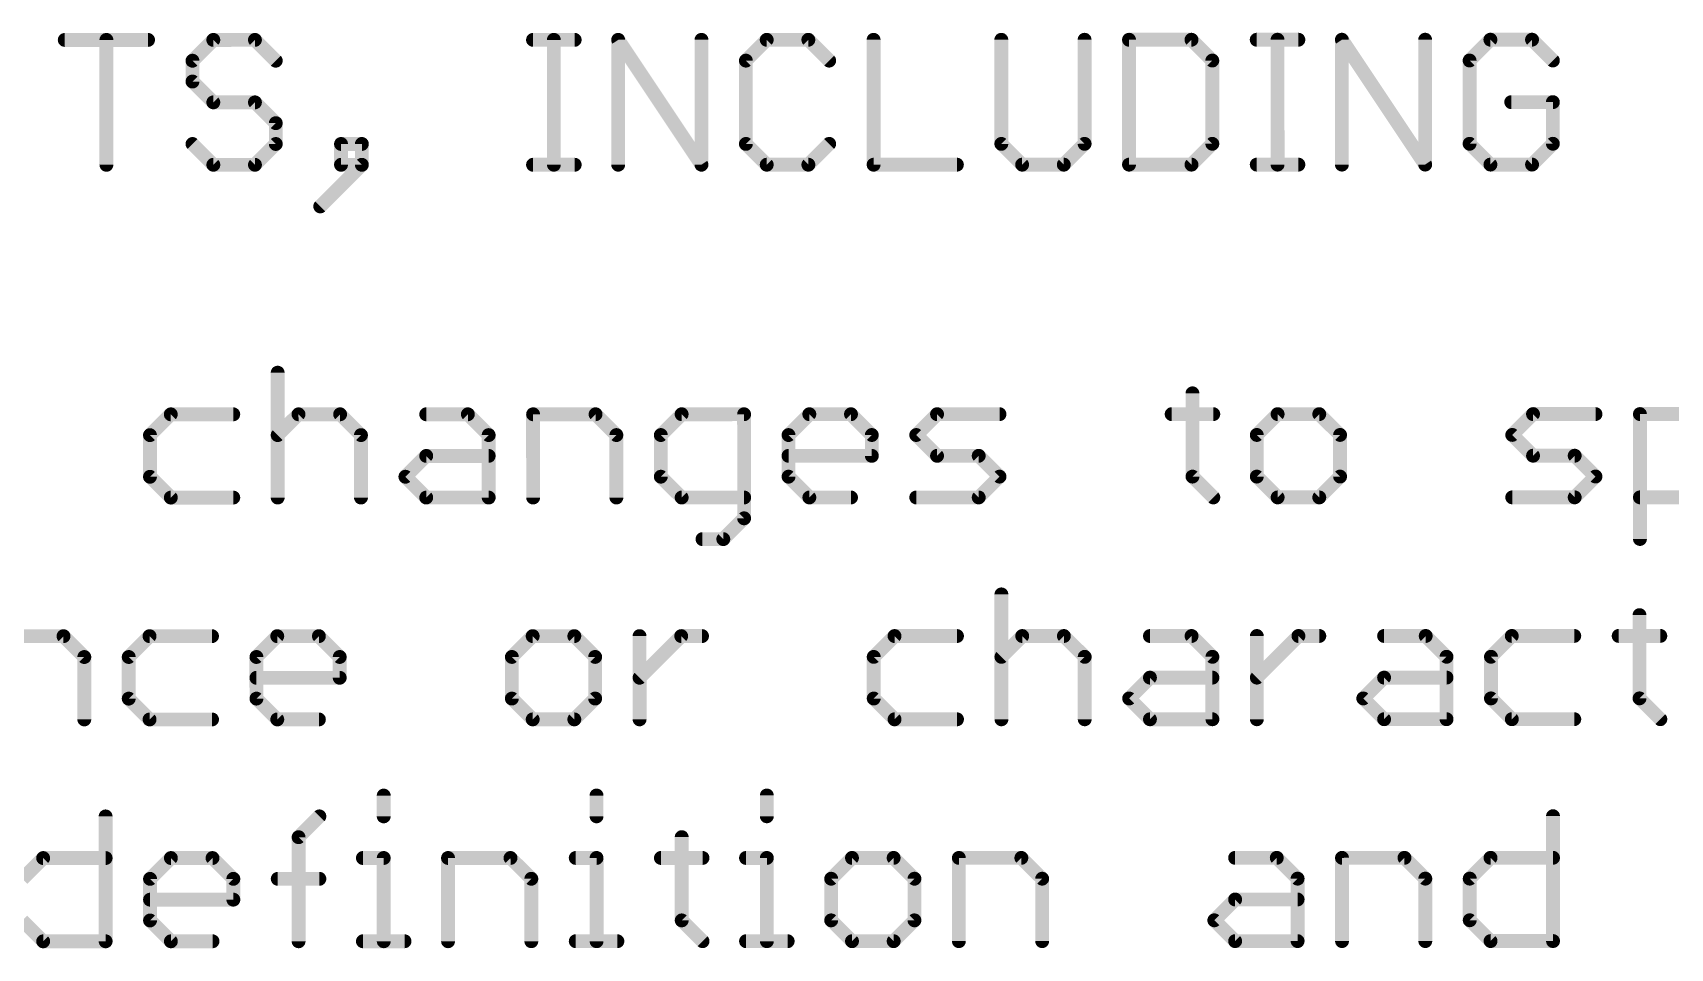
# Model space of a CAD drawing. Header units: millimetres. Extents: x -20 to 130, y -23 to 60.
# Drawn here: x -2.09 to 12.9, y -14.36 to -5.97 of the extents above; entities that cross this region are included whole.
import ezdxf

# ---------------------------------------------------------------- set-up
doc = ezdxf.new("R2010")
doc.units = ezdxf.units.MM
doc.header["$MEASUREMENT"] = 0
doc.layers.add('1', color=22, linetype='CONTINUOUS')

msp = doc.modelspace()

# ---------------------------------------------------------------- linework, layer by layer
at = {"layer": '1', "const_width": 0.127}
for points in [[(-1.80131, -6.03778), (-1.03861, -6.03764)], [(-1.41971, -7.18171), (-1.41991, -6.03771)], [(-0.44121, -6.03754), (-0.63187, -6.22827)], [(-0.05991, -6.03747), (-0.44121, -6.03754)], [(0.13083, -6.22814), (-0.05991, -6.03747)], [(2.48649, -6.03703), (2.86789, -6.03696)], [(2.67739, -7.181), (2.67719, -6.037)], [(3.26629, -7.18089), (3.26609, -6.03689)], [(3.26609, -6.03689), (4.02899, -7.18076)], [(4.02899, -7.18076), (4.02879, -6.03676)], [(4.62619, -6.03666), (4.43553, -6.22739)], [(5.00749, -6.03659), (4.62619, -6.03666)], [(5.19823, -6.22726), (5.00749, -6.03659)], [(5.60489, -6.03649), (5.60509, -7.18048)], [(6.77429, -6.03628), (6.77446, -6.98958)], [(7.53716, -6.98945), (7.53699, -6.03615)], [(8.51569, -6.03598), (7.94369, -6.03608)], [(7.94369, -6.03608), (7.94389, -7.18008)], [(8.70642, -6.22664), (8.51569, -6.03598)], [(9.11309, -6.03587), (9.49439, -6.03581)], [(9.30399, -7.17984), (9.30379, -6.03584)], [(9.89289, -7.17974), (9.89269, -6.03574)], [(9.89269, -6.03574), (10.65559, -7.1796)], [(10.65559, -7.1796), (10.65539, -6.0356)], [(11.25279, -6.0355), (11.06212, -6.22623)], [(11.63409, -6.03543), (11.25279, -6.0355)], [(11.82482, -6.2261), (11.63409, -6.03543)], [(-0.63187, -6.22827), (-0.63184, -6.41897)], [(4.43553, -6.22739), (4.43566, -6.98999)], [(8.70656, -6.98924), (8.70642, -6.22664)], [(11.06212, -6.22623), (11.06226, -6.98883)], [(-0.63184, -6.41897), (-0.44111, -6.60954)], [(-0.44111, -6.60954), (-0.05981, -6.60947)], [(-0.05981, -6.60947), (0.13092, -6.80014)], [(11.82489, -6.6074), (11.44349, -6.60747)], [(11.82496, -6.9887), (11.82489, -6.6074)], [(0.13092, -6.80014), (0.13096, -6.99074)], [(-0.44101, -7.18154), (-0.63174, -6.99087)], [(0.13096, -6.99074), (-0.05971, -7.18147)], [(0.91906, -6.9906), (0.72836, -6.99064)], [(0.72836, -6.99064), (0.72839, -7.18134)], [(0.91909, -7.1813), (0.91906, -6.9906)], [(4.43566, -6.98999), (4.62639, -7.18066)], [(5.00769, -7.18059), (5.19836, -6.98986)], [(6.77446, -6.98958), (6.96519, -7.18025)], [(7.34649, -7.18018), (7.53716, -6.98945)], [(8.51589, -7.17998), (8.70656, -6.98924)], [(11.06226, -6.98883), (11.25299, -7.1795)], [(11.63429, -7.17943), (11.82496, -6.9887)], [(-0.05971, -7.18147), (-0.44101, -7.18154)], [(0.53776, -7.56267), (0.91909, -7.1813)], [(0.72839, -7.18134), (0.91909, -7.1813)], [(2.48669, -7.18103), (2.86809, -7.18096)], [(4.62639, -7.18066), (5.00769, -7.18059)], [(5.60509, -7.18048), (6.36779, -7.18035)], [(6.96519, -7.18025), (7.34649, -7.18018)], [(7.94389, -7.18008), (8.51589, -7.17998)], [(9.11329, -7.17987), (9.49459, -7.17981)], [(11.25299, -7.1795), (11.63429, -7.17943)], [(0.14822, -9.08544), (0.14842, -10.22944)], [(8.52476, -9.27468), (8.52489, -10.03728)], [(-0.83041, -9.46701), (-1.02108, -9.65764)], [(-0.25841, -9.46691), (-0.83041, -9.46701)], [(0.14832, -9.65744), (0.33899, -9.4668)], [(0.33899, -9.4668), (0.72029, -9.46674)], [(0.72029, -9.46674), (0.91102, -9.6573)], [(1.50839, -9.4666), (1.88969, -9.46653)], [(1.88969, -9.46653), (2.08042, -9.6571)], [(2.48709, -9.46643), (3.05909, -9.46633)], [(2.48722, -10.22903), (2.48709, -9.46643)], [(3.05909, -9.46633), (3.24982, -9.6569)], [(3.84719, -9.46619), (3.65652, -9.65683)], [(4.41919, -9.46609), (3.84719, -9.46619)], [(4.41936, -10.41939), (4.41919, -9.46609)], [(4.82592, -9.65662), (5.01659, -9.46599)], [(5.01659, -9.46599), (5.39789, -9.46592)], [(5.39789, -9.46592), (5.58862, -9.65649)], [(5.99532, -9.65642), (6.18599, -9.46578)], [(6.18599, -9.46578), (6.75799, -9.46568)], [(8.33409, -9.46541), (8.71539, -9.46534)], [(9.30439, -9.46524), (9.11372, -9.65587)], [(9.68569, -9.46517), (9.30439, -9.46524)], [(9.87642, -9.65574), (9.68569, -9.46517)], [(11.45252, -9.65546), (11.64319, -9.46483)], [(11.64319, -9.46483), (12.21519, -9.46473)], [(12.62189, -9.46466), (13.19389, -9.46456)], [(12.62209, -10.60856), (12.62189, -9.46466)], [(-1.02108, -9.65764), (-1.02101, -10.03894)], [(0.91102, -9.6573), (0.91112, -10.2293)], [(2.08042, -9.6571), (2.08052, -10.2291)], [(3.24982, -9.6569), (3.24992, -10.2289)], [(3.65652, -9.65683), (3.65659, -10.03813)], [(4.82599, -10.03792), (4.82592, -9.65662)], [(5.58862, -9.65649), (5.58866, -9.84719)], [(6.18606, -9.84708), (5.99532, -9.65642)], [(9.11372, -9.65587), (9.11379, -10.03717)], [(9.87649, -10.03704), (9.87642, -9.65574)], [(11.64326, -9.84613), (11.45252, -9.65546)], [(1.31779, -10.03853), (1.50846, -9.8479)], [(1.50846, -9.8479), (2.08046, -9.8478)], [(5.58866, -9.84719), (4.82596, -9.84732)], [(6.56736, -9.84702), (6.18606, -9.84708)], [(6.75809, -10.03758), (6.56736, -9.84702)], [(12.02456, -9.84606), (11.64326, -9.84613)], [(12.21529, -10.03663), (12.02456, -9.84606)], [(-1.02101, -10.03894), (-0.83028, -10.22961)], [(1.50852, -10.2292), (1.31779, -10.03853)], [(3.65659, -10.03813), (3.84732, -10.22879)], [(5.01672, -10.22859), (4.82599, -10.03792)], [(6.56742, -10.22832), (6.75809, -10.03758)], [(8.52489, -10.03728), (8.71552, -10.22794)], [(9.11379, -10.03717), (9.30452, -10.22784)], [(9.68582, -10.22777), (9.87649, -10.03704)], [(12.02462, -10.22736), (12.21529, -10.03663)], [(-0.83028, -10.22961), (-0.25828, -10.22951)], [(2.08052, -10.2291), (1.50852, -10.2292)], [(3.84732, -10.22879), (4.41932, -10.22869)], [(5.39802, -10.22852), (5.01672, -10.22859)], [(5.99542, -10.22842), (6.56742, -10.22832)], [(9.30452, -10.22784), (9.68582, -10.22777)], [(11.45262, -10.22746), (12.02462, -10.22736)], [(13.19402, -10.22716), (12.62202, -10.22726)], [(4.22869, -10.61003), (4.41936, -10.41939)], [(4.03809, -10.61006), (4.22869, -10.61003)], [(6.77518, -11.11628), (6.77538, -12.26028)], [(12.61801, -11.30596), (12.61814, -12.06856)], [(-2.38505, -11.49928), (-1.81305, -11.49918)], [(-1.81305, -11.49918), (-1.62232, -11.68975)], [(-1.02495, -11.49904), (-1.21562, -11.68968)], [(-0.45295, -11.49894), (-1.02495, -11.49904)], [(-0.04622, -11.68947), (0.14445, -11.49884)], [(0.14445, -11.49884), (0.52575, -11.49877)], [(0.52575, -11.49877), (0.71648, -11.68934)], [(2.48324, -11.49843), (2.29258, -11.68906)], [(2.86454, -11.49836), (2.48324, -11.49843)], [(3.05528, -11.68893), (2.86454, -11.49836)], [(3.46208, -12.26086), (3.46194, -11.49826)], [(3.46201, -11.87956), (3.84334, -11.49819)], [(3.84334, -11.49819), (4.03394, -11.49816)], [(5.79654, -11.49785), (5.60588, -11.68848)], [(6.36854, -11.49775), (5.79654, -11.49785)], [(6.77528, -11.68828), (6.96594, -11.49765)], [(6.96594, -11.49765), (7.34724, -11.49758)], [(7.34724, -11.49758), (7.53798, -11.68815)], [(8.13534, -11.49744), (8.51664, -11.49738)], [(8.51664, -11.49738), (8.70738, -11.68794)], [(9.11418, -12.25987), (9.11404, -11.49727)], [(9.11411, -11.87857), (9.49534, -11.49721)], [(9.49534, -11.49721), (9.68604, -11.49717)], [(10.27924, -11.49707), (10.66054, -11.497)], [(10.66054, -11.497), (10.85128, -11.68757)], [(11.44864, -11.49687), (11.25798, -11.6875)], [(12.02064, -11.49677), (11.44864, -11.49687)], [(12.42734, -11.49669), (12.80864, -11.49663)], [(-1.62232, -11.68975), (-1.62222, -12.26175)], [(-1.21562, -11.68968), (-1.21556, -12.07098)], [(-0.04616, -12.07077), (-0.04622, -11.68947)], [(0.71648, -11.68934), (0.71651, -11.88004)], [(2.29258, -11.68906), (2.29264, -12.07036)], [(3.05534, -12.07023), (3.05528, -11.68893)], [(5.60588, -11.68848), (5.60594, -12.06978)], [(7.53798, -11.68815), (7.53808, -12.26015)], [(8.70738, -11.68794), (8.70748, -12.25994)], [(10.85128, -11.68757), (10.85138, -12.25957)], [(11.25798, -11.6875), (11.25804, -12.0688)], [(0.71651, -11.88004), (-0.04619, -11.88017)], [(7.94474, -12.06938), (8.13541, -11.87874)], [(8.13541, -11.87874), (8.70741, -11.87864)], [(10.08864, -12.069), (10.27931, -11.87837)], [(10.27931, -11.87837), (10.85131, -11.87827)], [(-1.21556, -12.07098), (-1.02482, -12.26164)], [(0.14458, -12.26144), (-0.04616, -12.07077)], [(2.29264, -12.07036), (2.48338, -12.26103)], [(2.86468, -12.26096), (3.05534, -12.07023)], [(5.60594, -12.06978), (5.79668, -12.26045)], [(8.13548, -12.26004), (7.94474, -12.06938)], [(10.27938, -12.25967), (10.08864, -12.069)], [(11.25804, -12.0688), (11.44878, -12.25947)], [(12.61814, -12.06856), (12.80878, -12.25923)], [(-1.02482, -12.26164), (-0.45282, -12.26154)], [(0.52588, -12.26137), (0.14458, -12.26144)], [(2.48338, -12.26103), (2.86468, -12.26096)], [(5.79668, -12.26045), (6.36868, -12.26035)], [(8.70748, -12.25994), (8.13548, -12.26004)], [(10.85138, -12.25957), (10.27938, -12.25967)], [(11.44878, -12.25947), (12.02078, -12.25937)], [(4.6274, -12.95806), (4.62743, -13.14866)], [(1.1192, -12.95867), (1.11923, -13.14927)], [(3.0682, -12.95833), (3.06823, -13.14893)], [(-1.42717, -13.14971), (-1.42697, -14.29371)], [(0.33967, -13.3401), (0.53033, -13.14937)], [(11.82603, -13.1474), (11.82623, -14.2914)], [(0.33983, -14.2934), (0.33967, -13.3401)], [(3.84787, -13.33949), (3.848, -14.10209)], [(-2.18977, -13.72185), (-1.9991, -13.53121)], [(-1.9991, -13.53121), (-1.4271, -13.53111)], [(-1.02037, -13.72164), (-0.8297, -13.53101)], [(-0.8297, -13.53101), (-0.4484, -13.53094)], [(-0.4484, -13.53094), (-0.25767, -13.72151)], [(0.9286, -13.5307), (1.1193, -13.53067)], [(1.1193, -13.53067), (1.11943, -14.29327)], [(1.7082, -13.53057), (2.2802, -13.53047)], [(1.70833, -14.29317), (1.7082, -13.53057)], [(2.2802, -13.53047), (2.47093, -13.72103)], [(2.8776, -13.53036), (3.0683, -13.53033)], [(3.0683, -13.53033), (3.06843, -14.29293)], [(3.6572, -13.53023), (4.0386, -13.53016)], [(4.4368, -13.53009), (4.6275, -13.53006)], [(4.6275, -13.53006), (4.62763, -14.29266)], [(5.4071, -13.52992), (5.21643, -13.72055)], [(5.7884, -13.52985), (5.4071, -13.52992)], [(5.97913, -13.72042), (5.7884, -13.52985)], [(6.3858, -13.52975), (6.9578, -13.52965)], [(6.38593, -14.29235), (6.3858, -13.52975)], [(6.9578, -13.52965), (7.14853, -13.72022)], [(8.9153, -13.52931), (9.2966, -13.52924)], [(9.2966, -13.52924), (9.48733, -13.71981)], [(9.894, -13.52914), (10.466, -13.52904)], [(9.89413, -14.29174), (9.894, -13.52914)], [(10.466, -13.52904), (10.65673, -13.7196)], [(11.06343, -13.71953), (11.2541, -13.5289)], [(11.2541, -13.5289), (11.8261, -13.5288)], [(-1.0203, -14.10294), (-1.02037, -13.72164)], [(-0.25767, -13.72151), (-0.25763, -13.91221)], [(0.14903, -13.72144), (0.53043, -13.72137)], [(2.47093, -13.72103), (2.47103, -14.29303)], [(5.21643, -13.72055), (5.2165, -14.10185)], [(5.9792, -14.10172), (5.97913, -13.72042)], [(7.14853, -13.72022), (7.14863, -14.29222)], [(9.48733, -13.71981), (9.48743, -14.29181)], [(10.65673, -13.7196), (10.65683, -14.2916)], [(11.0635, -14.10083), (11.06343, -13.71953)], [(-0.25763, -13.91221), (-1.02033, -13.91234)], [(8.7247, -14.10124), (8.91537, -13.91061)], [(8.91537, -13.91061), (9.48737, -13.91051)], [(-1.99897, -14.29381), (-2.1897, -14.10315)], [(-0.82957, -14.29361), (-1.0203, -14.10294)], [(3.848, -14.10209), (4.03873, -14.29276)], [(5.2165, -14.10185), (5.40723, -14.29252)], [(5.78853, -14.29245), (5.9792, -14.10172)], [(8.91543, -14.29191), (8.7247, -14.10124)], [(11.25423, -14.2915), (11.0635, -14.10083)], [(-1.42697, -14.29371), (-1.99897, -14.29381)], [(-0.44827, -14.29354), (-0.82957, -14.29361)], [(0.92873, -14.2933), (1.31013, -14.29323)], [(2.87773, -14.29296), (3.25913, -14.29289)], [(4.43693, -14.29269), (4.81823, -14.29262)], [(5.40723, -14.29252), (5.78853, -14.29245)], [(9.48743, -14.29181), (8.91543, -14.29191)], [(11.82623, -14.2914), (11.25423, -14.2915)]]:
    msp.add_lwpolyline(points, dxfattribs=at)
at = {"layer": '1', "const_width": 0.0635}
for points in [[(-1.80131, -6.00608, 1), (-1.8013, -6.06958)], [(-1.38821, -6.03771, 1), (-1.45171, -6.03772)], [(-1.0386, -6.06944, 1), (-1.03861, -6.00594)], [(-0.44121, -6.00584, 1), (-0.4412, -6.06934)], [(-0.4187, -6.06004, 1), (-0.46361, -6.01514)], [(-0.03741, -6.01507, 1), (-0.0823, -6.05998)], [(-0.0599, -6.06927, 1), (-0.05991, -6.00577)], [(2.48649, -6.00533, 1), (2.4865, -6.06883)], [(2.70899, -6.03699, 1), (2.64549, -6.037)], [(2.8679, -6.06876, 1), (2.86789, -6.00526)], [(3.29259, -6.01929, 1), (3.23969, -6.0545)], [(3.29789, -6.03689, 1), (3.23439, -6.0369)], [(4.06049, -6.03675, 1), (3.99699, -6.03677)], [(4.62619, -6.00496, 1), (4.6262, -6.06846)], [(4.6486, -6.05915, 1), (4.60369, -6.01426)], [(5.02999, -6.01419, 1), (4.9851, -6.05909)], [(5.0075, -6.06839, 1), (5.00749, -6.00489)], [(5.63669, -6.03648, 1), (5.57319, -6.03649)], [(6.80609, -6.03628, 1), (6.74259, -6.03629)], [(7.56869, -6.03614, 1), (7.50519, -6.03615)], [(7.94369, -6.00438, 1), (7.9437, -6.06788)], [(7.97549, -6.03607, 1), (7.91199, -6.03608)], [(8.53819, -6.01357, 1), (8.4933, -6.05848)], [(8.5157, -6.06778, 1), (8.51569, -6.00428)], [(9.11309, -6.00417, 1), (9.1131, -6.06767)], [(9.33549, -6.03583, 1), (9.27199, -6.03584)], [(9.4944, -6.06761, 1), (9.49439, -6.00411)], [(9.91909, -6.01813, 1), (9.86629, -6.05334)], [(9.92449, -6.03573, 1), (9.86099, -6.03574)], [(10.68709, -6.0356, 1), (10.62359, -6.03561)], [(11.25279, -6.0038, 1), (11.2528, -6.0673)], [(11.2752, -6.058, 1), (11.23029, -6.0131)], [(11.65659, -6.01303, 1), (11.6116, -6.05794)], [(11.6341, -6.06723, 1), (11.63409, -6.00373)], [(-0.60007, -6.22827, 1), (-0.66357, -6.22828)], [(-0.65428, -6.20578, 1), (-0.60937, -6.25067)], [(0.10833, -6.25054, 1), (0.15322, -6.20564)], [(4.46733, -6.22738, 1), (4.40383, -6.22739)], [(4.41312, -6.20489, 1), (4.45803, -6.24979)], [(5.17573, -6.24966, 1), (5.22062, -6.20475)], [(8.73812, -6.22664, 1), (8.67462, -6.22665)], [(8.68393, -6.24905, 1), (8.72882, -6.20414)], [(11.09392, -6.22623, 1), (11.03042, -6.22624)], [(11.03972, -6.20374, 1), (11.08463, -6.24863)], [(11.80233, -6.2485, 1), (11.84722, -6.2036)], [(-0.60935, -6.39647, 1), (-0.65424, -6.44138)], [(-0.66354, -6.41898, 1), (-0.60004, -6.41897)], [(-0.44111, -6.57784, 1), (-0.4411, -6.64134)], [(-0.4635, -6.63204, 1), (-0.41861, -6.58714)], [(-0.03731, -6.58707, 1), (-0.0822, -6.63198)], [(-0.0598, -6.64127, 1), (-0.05981, -6.57777)], [(11.44349, -6.57577, 1), (11.4435, -6.63927)], [(11.85659, -6.60739, 1), (11.79309, -6.6074)], [(11.8249, -6.6392, 1), (11.82489, -6.5757)], [(0.16262, -6.80013, 1), (0.09912, -6.80015)], [(0.10843, -6.82254, 1), (0.15332, -6.77764)], [(-0.60925, -6.96847, 1), (-0.65414, -7.01338)], [(0.09916, -6.99075, 1), (0.16266, -6.99073)], [(0.15336, -7.01324, 1), (0.10845, -6.96834)], [(0.72835, -6.95894, 1), (0.72836, -7.02244)], [(0.76016, -6.99063, 1), (0.69666, -6.99064)], [(0.95076, -6.9906, 1), (0.88726, -6.99061)], [(0.91906, -7.0224, 1), (0.91905, -6.9589)], [(4.45815, -6.96759, 1), (4.41326, -7.01249)], [(4.40396, -6.98999, 1), (4.46746, -6.98998)], [(5.22076, -7.01235, 1), (5.17585, -6.96746)], [(6.79695, -6.96718, 1), (6.75206, -7.01208)], [(6.74276, -6.98959, 1), (6.80626, -6.98958)], [(7.50536, -6.98945, 1), (7.56886, -6.98944)], [(7.55956, -7.01194, 1), (7.51465, -6.96705)], [(8.67476, -6.98925, 1), (8.73826, -6.98924)], [(8.72896, -7.01174, 1), (8.68405, -6.96685)], [(11.08475, -6.96643, 1), (11.03986, -7.01134)], [(11.03056, -6.98884, 1), (11.09406, -6.98883)], [(11.79316, -6.9887, 1), (11.85666, -6.98869)], [(11.84736, -7.0112, 1), (11.80245, -6.9663)], [(-1.45151, -7.18172, 1), (-1.38801, -7.18171)], [(-0.44101, -7.14984, 1), (-0.441, -7.21334)], [(-0.4634, -7.20404, 1), (-0.41851, -7.15904)], [(-0.08211, -7.15898, 1), (-0.0372, -7.20397)], [(-0.0597, -7.21327, 1), (-0.05971, -7.14977)], [(0.72839, -7.14964, 1), (0.7284, -7.21314)], [(0.69669, -7.18134, 1), (0.76019, -7.18133)], [(0.88729, -7.18131, 1), (0.95079, -7.1813)], [(0.9415, -7.2038, 1), (0.89659, -7.15881)], [(0.9191, -7.2131, 1), (0.91909, -7.1496)], [(2.48669, -7.14933, 1), (2.4867, -7.21283)], [(2.64569, -7.181, 1), (2.70919, -7.18099)], [(2.8681, -7.21276, 1), (2.86809, -7.14926)], [(3.23459, -7.1809, 1), (3.29809, -7.18089)], [(3.99719, -7.18077, 1), (4.06069, -7.18075)], [(4.00259, -7.19836, 1), (4.05539, -7.16316)], [(4.62639, -7.14896, 1), (4.6264, -7.21246)], [(4.6039, -7.20316, 1), (4.64879, -7.15815)], [(4.98529, -7.15809, 1), (5.0302, -7.20309)], [(5.0077, -7.21239, 1), (5.00769, -7.14889)], [(5.60509, -7.14878, 1), (5.6051, -7.21228)], [(5.57339, -7.18049, 1), (5.63689, -7.18048)], [(6.3678, -7.21215, 1), (6.36779, -7.14865)], [(6.96519, -7.14855, 1), (6.9652, -7.21205)], [(6.9427, -7.20275, 1), (6.98759, -7.15774)], [(7.32409, -7.15768, 1), (7.369, -7.20268)], [(7.3465, -7.21198, 1), (7.34649, -7.14848)], [(7.94389, -7.14838, 1), (7.9439, -7.21188)], [(7.91219, -7.18008, 1), (7.97569, -7.18007)], [(8.49349, -7.15748, 1), (8.5384, -7.20247)], [(8.5159, -7.21178, 1), (8.51589, -7.14828)], [(9.11329, -7.14817, 1), (9.1133, -7.21167)], [(9.27219, -7.17984, 1), (9.33569, -7.17983)], [(9.4946, -7.21161, 1), (9.49459, -7.14811)], [(9.86119, -7.17974, 1), (9.92469, -7.17973)], [(10.62379, -7.17961, 1), (10.68729, -7.1796)], [(10.62909, -7.19721, 1), (10.68199, -7.162)], [(11.25299, -7.1478, 1), (11.253, -7.2113)], [(11.2305, -7.202, 1), (11.27539, -7.157)], [(11.61179, -7.15694, 1), (11.6568, -7.20193)], [(11.6343, -7.21123, 1), (11.63429, -7.14773)], [(0.51535, -7.54027, 1), (0.56026, -7.58517)], [(0.18002, -9.08543, 1), (0.11652, -9.08544)], [(8.55646, -9.27467, 1), (8.49296, -9.27468)], [(-0.83042, -9.43521, 1), (-0.8304, -9.49871)], [(-0.80791, -9.4894, 1), (-0.85281, -9.44451)], [(-0.2584, -9.49861, 1), (-0.25842, -9.43511)], [(0.33898, -9.435, 1), (0.339, -9.4985)], [(0.36149, -9.4892, 1), (0.31659, -9.44431)], [(0.74279, -9.44423, 1), (0.69789, -9.48914)], [(0.7203, -9.49844, 1), (0.72028, -9.43494)], [(1.50838, -9.4348, 1), (1.5084, -9.4983)], [(1.91219, -9.44403, 1), (1.86729, -9.48894)], [(1.8897, -9.49823, 1), (1.88968, -9.43473)], [(2.48708, -9.43463, 1), (2.4871, -9.49813)], [(2.51889, -9.46642, 1), (2.45539, -9.46643)], [(3.08159, -9.44383, 1), (3.03669, -9.48873)], [(3.0591, -9.49803, 1), (3.05908, -9.43453)], [(3.84718, -9.43439, 1), (3.8472, -9.49789)], [(3.86959, -9.48859, 1), (3.82469, -9.4437)], [(4.45089, -9.46609, 1), (4.38739, -9.4661)], [(4.4192, -9.49779, 1), (4.41918, -9.43429)], [(5.01658, -9.43419, 1), (5.0166, -9.49769)], [(5.03899, -9.48838, 1), (4.99409, -9.44349)], [(5.42039, -9.44342, 1), (5.37549, -9.48833)], [(5.3979, -9.49762, 1), (5.39788, -9.43412)], [(6.18598, -9.43398, 1), (6.186, -9.49748)], [(6.20839, -9.48818, 1), (6.16349, -9.44329)], [(6.758, -9.49738, 1), (6.75798, -9.43388)], [(8.33408, -9.43361, 1), (8.3341, -9.49711)], [(8.7154, -9.49704, 1), (8.71538, -9.43354)], [(9.30438, -9.43344, 1), (9.3044, -9.49694)], [(9.32679, -9.48764, 1), (9.28189, -9.44274)], [(9.70819, -9.44267, 1), (9.66329, -9.48758)], [(9.6857, -9.49687, 1), (9.68568, -9.43337)], [(11.64318, -9.43303, 1), (11.6432, -9.49653)], [(11.66559, -9.48723, 1), (11.62069, -9.44234)], [(12.2152, -9.49643, 1), (12.21518, -9.43293)], [(12.62188, -9.43286, 1), (12.6219, -9.49636)], [(12.65369, -9.46465, 1), (12.59019, -9.46467)], [(-0.98928, -9.65764, 1), (-1.05278, -9.65765)], [(0.94272, -9.6573, 1), (0.87922, -9.65731)], [(2.11212, -9.65709, 1), (2.04862, -9.65711)], [(3.28152, -9.65689, 1), (3.21802, -9.6569)], [(3.68832, -9.65682, 1), (3.62482, -9.65683)], [(4.85772, -9.65662, 1), (4.79422, -9.65663)], [(5.62032, -9.65648, 1), (5.55682, -9.65649)], [(6.01782, -9.63401, 1), (5.97293, -9.67892)], [(9.14552, -9.65587, 1), (9.08202, -9.65588)], [(9.90812, -9.65573, 1), (9.84462, -9.65575)], [(11.47502, -9.63306, 1), (11.43013, -9.67797)], [(-1.04348, -9.63525, 1), (-0.99857, -9.68014)], [(0.12592, -9.63504, 1), (0.17083, -9.67993)], [(0.88853, -9.67981, 1), (0.93342, -9.6349)], [(2.05793, -9.6796, 1), (2.10282, -9.6347)], [(3.22733, -9.6794, 1), (3.27222, -9.63449)], [(3.63412, -9.63443, 1), (3.67903, -9.67932)], [(4.80352, -9.63422, 1), (4.84843, -9.67912)], [(5.56613, -9.67899, 1), (5.61102, -9.63408)], [(5.97292, -9.63402, 1), (6.01783, -9.67891)], [(9.09132, -9.63348, 1), (9.13623, -9.67837)], [(9.85393, -9.67824, 1), (9.89882, -9.63334)], [(11.43012, -9.63307, 1), (11.47503, -9.67796)], [(1.50845, -9.8161, 1), (1.50846, -9.8796)], [(1.53096, -9.8703, 1), (1.48605, -9.8254)], [(2.08046, -9.8795, 1), (2.08045, -9.816)], [(4.82595, -9.81552, 1), (4.82596, -9.87902)], [(5.55686, -9.84719, 1), (5.62036, -9.84718)], [(5.58866, -9.87889, 1), (5.58865, -9.81539)], [(6.18605, -9.81528, 1), (6.18606, -9.87878)], [(6.16356, -9.86949, 1), (6.20845, -9.82458)], [(6.58985, -9.82451, 1), (6.54496, -9.86942)], [(6.56736, -9.87872, 1), (6.56735, -9.81522)], [(11.64325, -9.81433, 1), (11.64326, -9.87783)], [(11.62076, -9.86854, 1), (11.66565, -9.82363)], [(12.04705, -9.82356, 1), (12.00206, -9.86847)], [(12.02456, -9.87776, 1), (12.02455, -9.81426)], [(-0.99851, -10.01654, 1), (-1.04341, -10.06145)], [(-1.05271, -10.03895, 1), (-0.98921, -10.03894)], [(1.34029, -10.01613, 1), (1.29539, -10.06104)], [(1.29539, -10.01614, 1), (1.34029, -10.06103)], [(3.67909, -10.01572, 1), (3.63419, -10.06063)], [(3.62489, -10.03813, 1), (3.68839, -10.03812)], [(4.84849, -10.01552, 1), (4.80359, -10.06042)], [(4.79429, -10.03793, 1), (4.85779, -10.03792)], [(6.78049, -10.06008, 1), (6.73559, -10.01519)], [(6.73559, -10.06009, 1), (6.78049, -10.01518)], [(8.54729, -10.01487, 1), (8.50239, -10.05978)], [(8.49309, -10.03728, 1), (8.55659, -10.03727)], [(9.13629, -10.01477, 1), (9.09139, -10.05968)], [(9.08209, -10.03718, 1), (9.14559, -10.03717)], [(9.84469, -10.03705, 1), (9.90819, -10.03703)], [(9.89889, -10.05954, 1), (9.85399, -10.01464)], [(12.23769, -10.05913, 1), (12.19279, -10.01424)], [(12.19279, -10.05914, 1), (12.23769, -10.01423)], [(-0.83028, -10.19791, 1), (-0.83027, -10.26141)], [(-0.85267, -10.25211, 1), (-0.80778, -10.2071)], [(-0.25827, -10.26131, 1), (-0.25828, -10.19781)], [(1.50852, -10.1975, 1), (1.50853, -10.261)], [(1.48613, -10.2517, 1), (1.53102, -10.2067)], [(2.08053, -10.2609, 1), (2.08052, -10.1974)], [(3.84732, -10.19709, 1), (3.84733, -10.26059)], [(3.82483, -10.2513, 1), (3.86972, -10.20629)], [(4.41933, -10.26049, 1), (4.41932, -10.19699)], [(5.01672, -10.19689, 1), (5.01673, -10.26039)], [(4.99423, -10.25109, 1), (5.03912, -10.20608)], [(5.39803, -10.26032, 1), (5.39802, -10.19682)], [(5.99542, -10.19672, 1), (5.99543, -10.26022)], [(6.54502, -10.20582, 1), (6.58993, -10.25081)], [(6.56743, -10.26012, 1), (6.56742, -10.19662)], [(8.69313, -10.25045, 1), (8.73802, -10.20544)], [(9.30452, -10.19614, 1), (9.30453, -10.25964)], [(9.28203, -10.25034, 1), (9.32692, -10.20534)], [(9.66342, -10.20528, 1), (9.70833, -10.25027)], [(9.68583, -10.25957, 1), (9.68582, -10.19607)], [(11.45262, -10.19576, 1), (11.45263, -10.25926)], [(12.00212, -10.20487, 1), (12.04713, -10.24986)], [(12.02463, -10.25916, 1), (12.02462, -10.19566)], [(12.62202, -10.19556, 1), (12.62203, -10.25906)], [(0.11672, -10.22944, 1), (0.18022, -10.22943)], [(0.87932, -10.22931, 1), (0.94282, -10.2293)], [(2.04872, -10.22911, 1), (2.11222, -10.22909)], [(2.45552, -10.22903, 1), (2.51902, -10.22902)], [(3.21812, -10.2289, 1), (3.28162, -10.22889)], [(4.38756, -10.4194, 1), (4.45106, -10.41939)], [(4.44176, -10.44179, 1), (4.39685, -10.3969)], [(4.03808, -10.57836, 1), (4.0381, -10.64186)], [(4.20629, -10.58763, 1), (4.25119, -10.63252)], [(4.2287, -10.64183, 1), (4.22868, -10.57833)], [(12.59039, -10.60857, 1), (12.65389, -10.60855)], [(6.80698, -11.11628, 1), (6.74348, -11.11629)], [(12.64971, -11.30596, 1), (12.58621, -11.30597)], [(-1.79056, -11.47668, 1), (-1.83545, -11.52158)], [(-1.81305, -11.53088, 1), (-1.81306, -11.46738)], [(-1.02496, -11.46724, 1), (-1.02495, -11.53074)], [(-1.00245, -11.52144, 1), (-1.04736, -11.47655)], [(-0.45295, -11.53064, 1), (-0.45296, -11.46714)], [(0.14444, -11.46704, 1), (0.14445, -11.53054)], [(0.16695, -11.52123, 1), (0.12204, -11.47634)], [(0.54824, -11.47627, 1), (0.50335, -11.52118)], [(0.52575, -11.53047, 1), (0.52574, -11.46697)], [(2.48324, -11.46663, 1), (2.48325, -11.53013)], [(2.50575, -11.52083, 1), (2.46074, -11.47593)], [(2.88704, -11.47586, 1), (2.84215, -11.52077)], [(2.86455, -11.53006, 1), (2.86454, -11.46656)], [(3.49374, -11.49825, 1), (3.43024, -11.49826)], [(3.84334, -11.46639, 1), (3.84335, -11.52989)], [(3.86575, -11.52059, 1), (3.82084, -11.4757)], [(4.03395, -11.52986, 1), (4.03394, -11.46636)], [(5.79654, -11.46605, 1), (5.79655, -11.52955)], [(5.81895, -11.52025, 1), (5.77404, -11.47536)], [(6.36855, -11.52945, 1), (6.36854, -11.46595)], [(6.96594, -11.46585, 1), (6.96595, -11.52935)], [(6.98835, -11.52004, 1), (6.94344, -11.47515)], [(7.36974, -11.47508, 1), (7.32485, -11.51998)], [(7.34725, -11.52928, 1), (7.34724, -11.46578)], [(8.13534, -11.46564, 1), (8.13535, -11.52914)], [(8.53914, -11.47487, 1), (8.49425, -11.51978)], [(8.51665, -11.52908, 1), (8.51664, -11.46558)], [(9.14584, -11.49727, 1), (9.08234, -11.49728)], [(9.49534, -11.46541, 1), (9.49535, -11.52891)], [(9.51785, -11.5196, 1), (9.47294, -11.47471)], [(9.68605, -11.52887, 1), (9.68604, -11.46537)], [(10.27924, -11.46527, 1), (10.27925, -11.52877)], [(10.68304, -11.4745, 1), (10.63815, -11.51941)], [(10.66055, -11.5287, 1), (10.66054, -11.4652)], [(11.44864, -11.46507, 1), (11.44865, -11.52857)], [(11.47105, -11.51926, 1), (11.42614, -11.47437)], [(12.02065, -11.52847, 1), (12.02064, -11.46497)], [(12.42734, -11.46489, 1), (12.42735, -11.52839)], [(12.80865, -11.52833, 1), (12.80864, -11.46483)], [(-1.59062, -11.68974, 1), (-1.65402, -11.68975)], [(-1.64482, -11.71225, 1), (-1.59983, -11.66734)], [(-1.18382, -11.68967, 1), (-1.24732, -11.68968)], [(-1.23803, -11.66728, 1), (-1.19312, -11.71217)], [(-0.01442, -11.68947, 1), (-0.07792, -11.68948)], [(-0.06863, -11.66708, 1), (-0.02372, -11.71197)], [(0.74818, -11.68933, 1), (0.68468, -11.68934)], [(0.69398, -11.71184, 1), (0.73887, -11.66693)], [(2.32438, -11.68906, 1), (2.26088, -11.68907)], [(2.27017, -11.66667, 1), (2.31508, -11.71156)], [(3.08698, -11.68892, 1), (3.02348, -11.68894)], [(3.03278, -11.71143, 1), (3.07767, -11.66653)], [(5.63768, -11.68848, 1), (5.57418, -11.68849)], [(5.58347, -11.66609, 1), (5.62838, -11.71098)], [(6.75287, -11.66588, 1), (6.79778, -11.71078)], [(7.56968, -11.68814, 1), (7.50618, -11.68815)], [(7.51548, -11.71065, 1), (7.56037, -11.66574)], [(8.73908, -11.68794, 1), (8.67558, -11.68795)], [(8.68488, -11.71045, 1), (8.72977, -11.66554)], [(10.88298, -11.68756, 1), (10.81948, -11.68757)], [(10.82878, -11.71007, 1), (10.87367, -11.66517)], [(11.28978, -11.68749, 1), (11.22628, -11.6875)], [(11.23557, -11.6651, 1), (11.28048, -11.70999)], [(-0.04619, -11.84837, 1), (-0.04618, -11.91187)], [(0.71652, -11.91174, 1), (0.71651, -11.84824)], [(3.43961, -11.85706, 1), (3.48452, -11.90196)], [(8.13541, -11.84694, 1), (8.13542, -11.91044)], [(8.15782, -11.90114, 1), (8.11291, -11.85625)], [(8.70742, -11.91034, 1), (8.70741, -11.84684)], [(9.09171, -11.85608, 1), (9.13662, -11.90097)], [(10.27931, -11.84657, 1), (10.27932, -11.91007)], [(10.30172, -11.90077, 1), (10.25681, -11.85587)], [(10.85132, -11.90997, 1), (10.85131, -11.84647)], [(0.68471, -11.88004, 1), (0.74821, -11.88003)], [(-1.24726, -12.07098, 1), (-1.18376, -12.07097)], [(-1.19306, -12.04857, 1), (-1.23795, -12.09348)], [(-0.07786, -12.07078, 1), (-0.01436, -12.07077)], [(-0.02366, -12.04837, 1), (-0.06855, -12.09328)], [(2.26094, -12.07037, 1), (2.32444, -12.07036)], [(2.31514, -12.04796, 1), (2.27025, -12.09287)], [(3.02354, -12.07024, 1), (3.08704, -12.07022)], [(3.07775, -12.09273, 1), (3.03284, -12.04783)], [(5.57424, -12.06979, 1), (5.63774, -12.06978)], [(5.62844, -12.04738, 1), (5.58355, -12.09229)], [(7.96724, -12.04697, 1), (7.92235, -12.09188)], [(7.92234, -12.04698, 1), (7.96725, -12.09187)], [(10.11114, -12.0466, 1), (10.06625, -12.09151)], [(10.06624, -12.04661, 1), (10.11115, -12.0915)], [(11.22634, -12.0688, 1), (11.28984, -12.06879)], [(11.28054, -12.04639, 1), (11.23565, -12.0913)], [(12.58634, -12.06857, 1), (12.64984, -12.06856)], [(12.64054, -12.04616, 1), (12.59565, -12.09106)], [(-1.65392, -12.26175, 1), (-1.59052, -12.26174)], [(-1.02483, -12.22994, 1), (-1.02482, -12.29344)], [(-1.04722, -12.28415, 1), (-1.00233, -12.23914)], [(-0.45282, -12.29334, 1), (-0.45283, -12.22984)], [(0.14457, -12.22974, 1), (0.14458, -12.29324)], [(0.12218, -12.28394, 1), (0.16707, -12.23893)], [(0.52588, -12.29317, 1), (0.52587, -12.22967)], [(2.48337, -12.22933, 1), (2.48338, -12.29283)], [(2.46088, -12.28353, 1), (2.50587, -12.23853)], [(2.84227, -12.23847, 1), (2.88718, -12.28346)], [(2.86468, -12.29276, 1), (2.86467, -12.22926)], [(3.43038, -12.26086, 1), (3.49388, -12.26085)], [(5.79667, -12.22875, 1), (5.79668, -12.29225)], [(5.77418, -12.28296, 1), (5.81907, -12.23795)], [(6.36868, -12.29215, 1), (6.36867, -12.22865)], [(6.74368, -12.26029, 1), (6.80718, -12.26028)], [(7.50628, -12.26015, 1), (7.56978, -12.26014)], [(8.13547, -12.22834, 1), (8.13548, -12.29184)], [(8.11298, -12.28255, 1), (8.15787, -12.23754)], [(8.67568, -12.25995, 1), (8.73918, -12.25994)], [(8.70748, -12.29174, 1), (8.70747, -12.22824)], [(9.08248, -12.25988, 1), (9.14598, -12.25987)], [(10.27937, -12.22797, 1), (10.27938, -12.29147)], [(10.25688, -12.28217, 1), (10.30177, -12.23717)], [(10.81958, -12.25957, 1), (10.88308, -12.25956)], [(10.85138, -12.29137, 1), (10.85137, -12.22787)], [(11.44877, -12.22777, 1), (11.44878, -12.29127)], [(11.42628, -12.28197, 1), (11.47117, -12.23696)], [(12.02078, -12.29117, 1), (12.02077, -12.22767)], [(12.78638, -12.28173, 1), (12.83127, -12.23672)], [(4.6591, -12.95805, 1), (4.5956, -12.95806)], [(1.151, -12.95866, 1), (1.0875, -12.95867)], [(3.0999, -12.95832, 1), (3.0364, -12.95833)], [(-1.39547, -13.14971, 1), (-1.45897, -13.14972)], [(0.55274, -13.17187, 1), (0.50783, -13.12697)], [(1.08753, -13.14927, 1), (1.15103, -13.14926)], [(3.03643, -13.14893, 1), (3.09993, -13.14892)], [(4.59563, -13.14866, 1), (4.65913, -13.14865)], [(11.85773, -13.14739, 1), (11.79423, -13.1474)], [(0.37147, -13.3401, 1), (0.30797, -13.34011)], [(0.31726, -13.31761, 1), (0.36217, -13.3625)], [(3.87957, -13.33949, 1), (3.81607, -13.3395)], [(-1.99911, -13.49941, 1), (-1.99909, -13.56291)], [(-1.9766, -13.55361, 1), (-2.0215, -13.50872)], [(-1.42709, -13.56281, 1), (-1.42711, -13.49931)], [(-0.82971, -13.49921, 1), (-0.82969, -13.56271)], [(-0.8072, -13.5534, 1), (-0.8521, -13.50851)], [(-0.4259, -13.50844, 1), (-0.4708, -13.55335)], [(-0.44839, -13.56264, 1), (-0.44841, -13.49914)], [(0.92859, -13.4989, 1), (0.92861, -13.5624)], [(1.1511, -13.53066, 1), (1.0876, -13.53067)], [(1.11931, -13.56237, 1), (1.11929, -13.49887)], [(1.70819, -13.49877, 1), (1.70821, -13.56227)], [(1.74, -13.53056, 1), (1.6765, -13.53057)], [(2.3027, -13.50796, 1), (2.2578, -13.55287)], [(2.28021, -13.56217, 1), (2.28019, -13.49867)], [(2.87759, -13.49856, 1), (2.87761, -13.56206)], [(3.1, -13.53032, 1), (3.0365, -13.53033)], [(3.06831, -13.56203, 1), (3.06829, -13.49853)], [(3.65719, -13.49843, 1), (3.65721, -13.56193)], [(4.03861, -13.56186, 1), (4.03859, -13.49836)], [(4.43679, -13.49829, 1), (4.43681, -13.56179)], [(4.6592, -13.53005, 1), (4.5957, -13.53006)], [(4.62751, -13.56176, 1), (4.62749, -13.49826)], [(5.40709, -13.49812, 1), (5.40711, -13.56162)], [(5.4295, -13.55232, 1), (5.3846, -13.50742)], [(5.8109, -13.50735, 1), (5.766, -13.55226)], [(5.78841, -13.56155, 1), (5.78839, -13.49805)], [(6.38579, -13.49795, 1), (6.38581, -13.56145)], [(6.4176, -13.52974, 1), (6.3541, -13.52975)], [(6.9803, -13.50715, 1), (6.9354, -13.55205)], [(6.95781, -13.56135, 1), (6.95779, -13.49785)], [(8.91529, -13.49751, 1), (8.91531, -13.56101)], [(9.3191, -13.50674, 1), (9.2741, -13.55164)], [(9.29661, -13.56094, 1), (9.29659, -13.49744)], [(9.89399, -13.49734, 1), (9.89401, -13.56084)], [(9.9258, -13.52913, 1), (9.8623, -13.52914)], [(10.4884, -13.50653, 1), (10.4435, -13.55144)], [(10.46601, -13.56074, 1), (10.46599, -13.49724)], [(11.25409, -13.4971, 1), (11.25411, -13.5606)], [(11.2765, -13.5513, 1), (11.2316, -13.5064)], [(11.82611, -13.5605, 1), (11.82609, -13.497)], [(-0.98857, -13.72164, 1), (-1.05207, -13.72165)], [(-1.04277, -13.69925, 1), (-0.99786, -13.74414)], [(-0.22597, -13.7215, 1), (-0.28947, -13.72151)], [(-0.28016, -13.74401, 1), (-0.23527, -13.6991)], [(0.14903, -13.68974, 1), (0.14904, -13.75324)], [(0.53044, -13.75317, 1), (0.53043, -13.68967)], [(2.50263, -13.72103, 1), (2.43913, -13.72104)], [(2.44844, -13.74354, 1), (2.49333, -13.69863)], [(5.24823, -13.72055, 1), (5.18473, -13.72056)], [(5.19403, -13.69816, 1), (5.23894, -13.74305)], [(6.01083, -13.72041, 1), (5.94733, -13.72043)], [(5.95664, -13.74292, 1), (6.00153, -13.69802)], [(7.18023, -13.72021, 1), (7.11673, -13.72022)], [(7.12604, -13.74272, 1), (7.17093, -13.69781)], [(9.51903, -13.7198, 1), (9.45553, -13.71981)], [(9.46484, -13.74231, 1), (9.50973, -13.6974)], [(10.68843, -13.7196, 1), (10.62493, -13.71961)], [(10.63424, -13.74211, 1), (10.67913, -13.6972)], [(11.09523, -13.71953, 1), (11.03173, -13.71954)], [(11.04103, -13.69714, 1), (11.08594, -13.74203)], [(-1.02034, -13.88054, 1), (-1.02033, -13.94404)], [(-0.28943, -13.91221, 1), (-0.22593, -13.9122)], [(-0.25763, -13.94391, 1), (-0.25764, -13.88041)], [(8.91536, -13.87881, 1), (8.91537, -13.94231)], [(8.93777, -13.933, 1), (8.89286, -13.88811)], [(9.48737, -13.94221, 1), (9.48736, -13.87871)], [(-0.9978, -14.08054, 1), (-1.0427, -14.12545)], [(-1.052, -14.10295, 1), (-0.9885, -14.10294)], [(3.8704, -14.07969, 1), (3.8255, -14.1246)], [(3.8162, -14.1021, 1), (3.8797, -14.10209)], [(5.239, -14.07945, 1), (5.1941, -14.12436)], [(5.1848, -14.10186, 1), (5.2483, -14.10185)], [(5.9474, -14.10173, 1), (6.0109, -14.10171)], [(6.0016, -14.12422, 1), (5.9567, -14.07932)], [(8.7472, -14.07884, 1), (8.7023, -14.12374)], [(8.7023, -14.07884, 1), (8.7472, -14.12374)], [(11.086, -14.07843, 1), (11.0411, -14.12334)], [(11.0318, -14.10084, 1), (11.0953, -14.10083)], [(-1.99897, -14.26211, 1), (-1.99896, -14.32561)], [(-2.02136, -14.31632, 1), (-1.97647, -14.27131)], [(-1.42696, -14.32551, 1), (-1.42697, -14.26201)], [(-0.82957, -14.26191, 1), (-0.82956, -14.32541)], [(-0.85196, -14.31611, 1), (-0.80707, -14.2711)], [(-0.44826, -14.32534, 1), (-0.44827, -14.26184)], [(0.92873, -14.2616, 1), (0.92874, -14.3251)], [(1.31014, -14.32503, 1), (1.31013, -14.26153)], [(2.87773, -14.26126, 1), (2.87774, -14.32476)], [(3.25914, -14.32469, 1), (3.25913, -14.26119)], [(4.01624, -14.31526, 1), (4.06113, -14.27025)], [(4.43693, -14.26099, 1), (4.43694, -14.32449)], [(4.81824, -14.32442, 1), (4.81823, -14.26092)], [(5.40723, -14.26082, 1), (5.40724, -14.32432)], [(5.38474, -14.31502, 1), (5.42963, -14.27002)], [(5.76613, -14.26996, 1), (5.81104, -14.31495)], [(5.78854, -14.32425, 1), (5.78853, -14.26075)], [(8.91543, -14.26021, 1), (8.91544, -14.32371)], [(8.89294, -14.31441, 1), (8.93783, -14.2694)], [(9.48744, -14.32361, 1), (9.48743, -14.26011)], [(11.25423, -14.2598, 1), (11.25424, -14.3233)], [(11.23174, -14.314, 1), (11.27663, -14.269)], [(11.82624, -14.3232, 1), (11.82623, -14.2597)], [(-1.45877, -14.29372, 1), (-1.39527, -14.29371)], [(0.30813, -14.29341, 1), (0.37163, -14.2934)], [(1.08773, -14.29327, 1), (1.15123, -14.29326)], [(1.67663, -14.29317, 1), (1.74013, -14.29316)], [(2.43923, -14.29304, 1), (2.50273, -14.29303)], [(3.03663, -14.29293, 1), (3.10013, -14.29292)], [(4.59583, -14.29266, 1), (4.65933, -14.29265)], [(6.35423, -14.29235, 1), (6.41773, -14.29234)], [(7.11683, -14.29222, 1), (7.18033, -14.29221)], [(9.45563, -14.29181, 1), (9.51913, -14.2918)], [(9.86243, -14.29174, 1), (9.92593, -14.29173)], [(10.62503, -14.29161, 1), (10.68853, -14.2916)], [(11.79443, -14.2914, 1), (11.85793, -14.29139)]]:
    msp.add_lwpolyline(points, format="xyb", dxfattribs=at)

doc.saveas('drawing.dxf')
